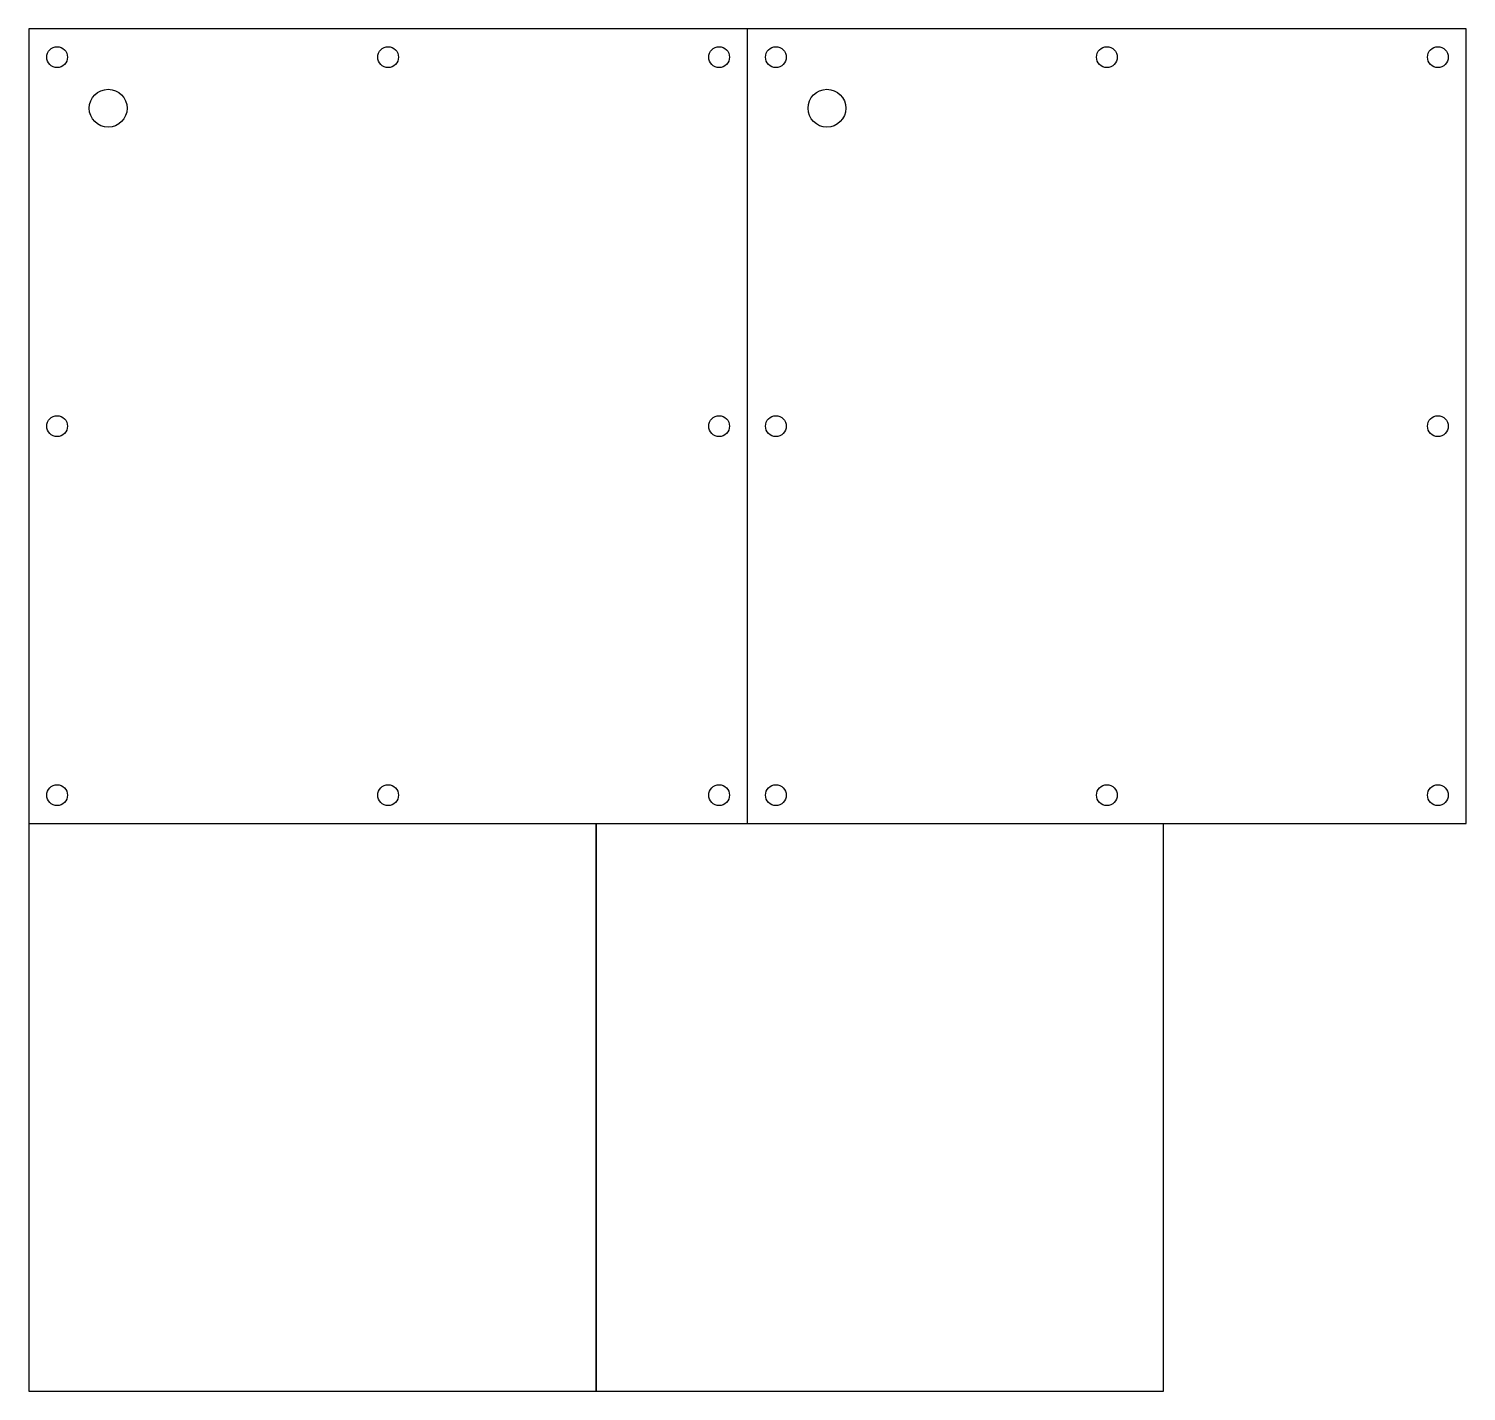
# Model space of a CAD drawing. Header units: millimetres. Extents: x 0 to 380, y -360 to 0.
import ezdxf

# ---------------------------------------------------------------- set-up
doc = ezdxf.new("R2010")
doc.units = ezdxf.units.MM
doc.layers.get('0').update_dxf_attribs({"lineweight": 25, "true_color": 0xffffff})

msp = doc.modelspace()

# ---------------------------------------------------------------- linework, layer by layer
for p, q in [((190, 0), (0, 0)), ((0, 0), (0, -210)), ((380, 0), (190, 0)), ((190, -210), (190, 0)), ((380, -210), (380, 0)), ((0, -210), (0, -360)), ((0, -210), (190, -210)), ((150, -210), (150, -360)), ((150, -360), (150, -210)), ((190, -210), (380, -210)), ((300, -360), (300, -210)), ((0, -360), (150, -360)), ((150, -360), (300, -360))]:
    msp.add_line(p, q)
for centre, radius in [((7.5, -7.5), 2.75), ((95, -7.5), 2.75), ((182.5, -7.5), 2.75), ((197.5, -7.5), 2.75), ((285, -7.5), 2.75), ((372.5, -7.5), 2.75), ((21, -21), 5), ((211, -21), 5), ((7.5, -105), 2.75), ((182.5, -105), 2.75), ((197.5, -105), 2.75), ((372.5, -105), 2.75), ((7.5, -202.5), 2.75), ((95, -202.5), 2.75), ((182.5, -202.5), 2.75), ((197.5, -202.5), 2.75), ((285, -202.5), 2.75), ((372.5, -202.5), 2.75)]:
    msp.add_circle(centre, radius)

doc.saveas('drawing.dxf')
